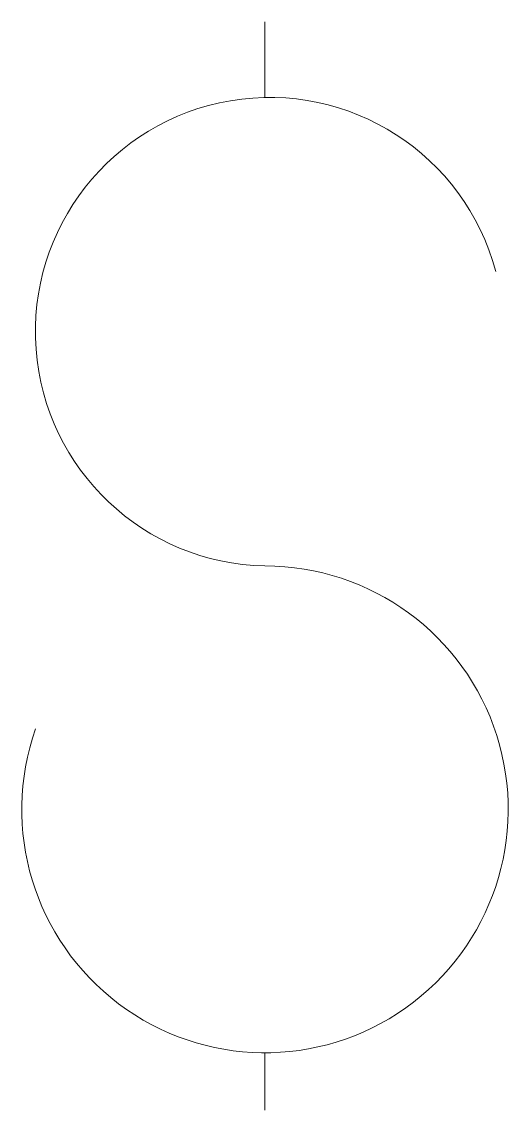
# Model space of a CAD drawing. Header units: inches. Extents: x 301.64 to 303.87, y 369.47 to 374.47.
import ezdxf

# ---------------------------------------------------------------- set-up
doc = ezdxf.new("R2010")
doc.units = ezdxf.units.IN
doc.header["$MEASUREMENT"] = 0
doc.layers.get('0').update_dxf_attribs({"color": 1, "lineweight": 9})

msp = doc.modelspace()

# ---------------------------------------------------------------- linework, layer by layer
for p, q in [((302.7541, 374.4654, -46.25), (302.7541, 374.1174, -46.25)), ((302.7541, 369.7293, -46.25), (302.7541, 369.4654, -46.25))]:
    msp.add_line(p, q)
at = {"elevation": -46.25}
for points in [[(302.7541, 371.9654, -2.004555), (303.8148, 373.3189)], [(301.6991, 371.2174, 3.139408), (302.7541, 371.9654, 3.139408)]]:
    msp.add_lwpolyline(points, format="xyb", dxfattribs=at)

doc.saveas('drawing.dxf')
